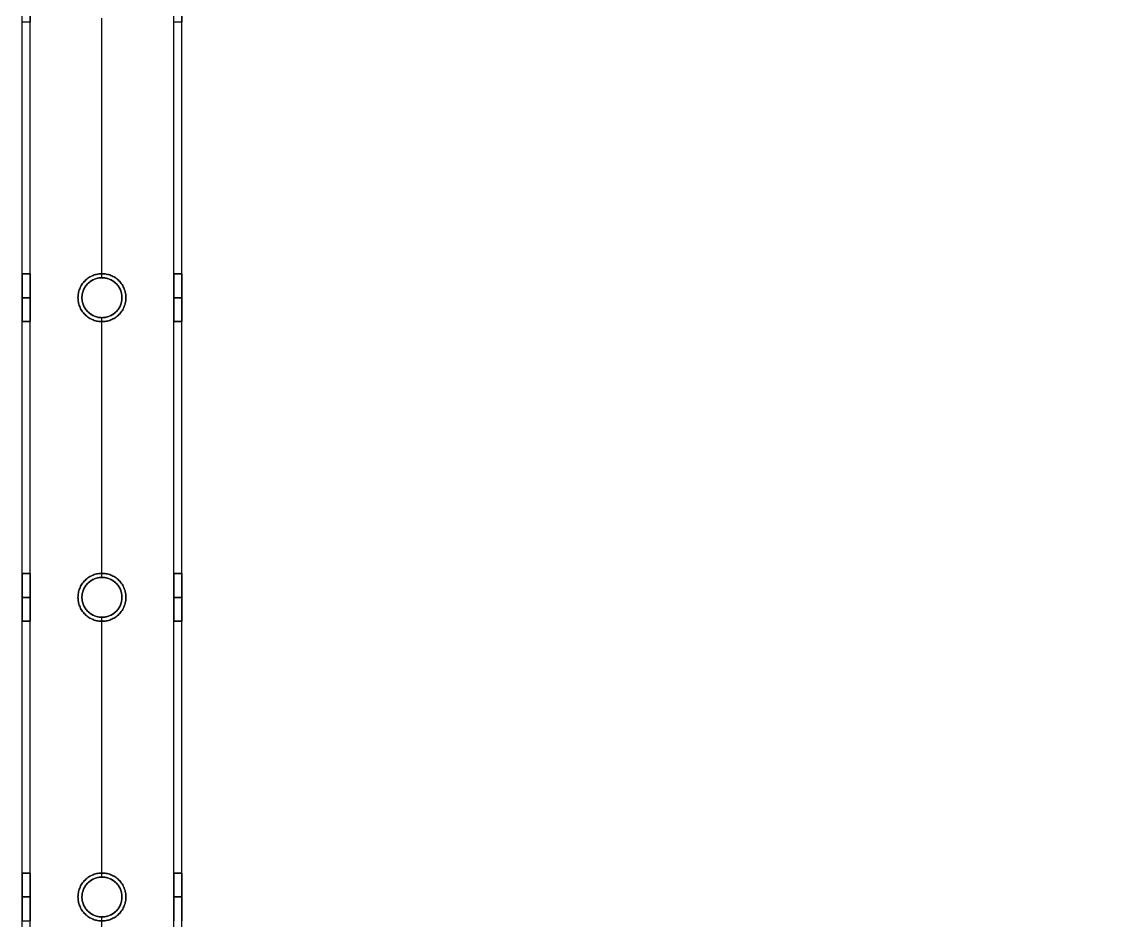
# Model space of a CAD drawing. Header units: millimetres. Extents: x -5956 to -4640, y -5088 to -3772.
# Drawn here: x -5956.1 to -5680.4, y -4323.4 to -4098.4 of the extents above; entities that cross this region are included whole.
import ezdxf

# ---------------------------------------------------------------- set-up
doc = ezdxf.new("R2010")
doc.units = ezdxf.units.MM
doc.header["$MEASUREMENT"] = 0
doc.layers.add('staal', color=5, linetype='Continuous', true_color=0x0000ff)

msp = doc.modelspace()

# ---------------------------------------------------------------- linework, layer by layer
at = {"layer": 'staal'}
for p, q in [((-5954.11, -4098.39, -404.81), (-5956.11, -4098.39, -404.81)), ((-5916.11, -4098.39, -404.81), (-5918.11, -4098.39, -404.81)), ((-5956.11, -4161.39, 1641.01), (-5954.11, -4161.39, 1641.01)), ((-5954.11, -4161.39, -404.81), (-5956.11, -4161.39, -404.81)), ((-5936.11, -4161.39, 1659.01), (-5936.11, -4161.39, 1661.01)), ((-5936.11, -4161.39, 1621.01), (-5936.11, -4161.39, 1623.01)), ((-5936.11, -4162.39, -386.81), (-5936.11, -4162.39, -384.81)), ((-5936.11, -4162.39, -424.81), (-5936.11, -4162.39, -422.81)), ((-5918.11, -4161.39, 1641.01), (-5916.11, -4161.39, 1641.01)), ((-5916.11, -4161.39, -404.81), (-5918.11, -4161.39, -404.81)), ((-5956.11, -4167.39, 1635.01), (-5954.11, -4167.39, 1635.01)), ((-5956.11, -4167.39, 1647.01), (-5954.11, -4167.39, 1647.01)), ((-5954.11, -4167.39, -410.81), (-5956.11, -4167.39, -410.81)), ((-5954.11, -4167.39, -398.81), (-5956.11, -4167.39, -398.81)), ((-5942.11, -4167.39, 1659.01), (-5942.11, -4167.39, 1661.01)), ((-5942.11, -4167.39, 1621.01), (-5942.11, -4167.39, 1623.01)), ((-5941.11, -4167.39, -386.81), (-5941.11, -4167.39, -384.81)), ((-5941.11, -4167.39, -424.81), (-5941.11, -4167.39, -422.81)), ((-5931.11, -4167.39, -424.81), (-5931.11, -4167.39, -422.81)), ((-5931.11, -4167.39, -386.81), (-5931.11, -4167.39, -384.81)), ((-5930.11, -4167.39, 1659.01), (-5930.11, -4167.39, 1661.01)), ((-5930.11, -4167.39, 1621.01), (-5930.11, -4167.39, 1623.01)), ((-5918.11, -4167.39, 1635.01), (-5916.11, -4167.39, 1635.01)), ((-5918.11, -4167.39, 1647.01), (-5916.11, -4167.39, 1647.01)), ((-5916.11, -4167.39, -410.81), (-5918.11, -4167.39, -410.81)), ((-5916.11, -4167.39, -398.81), (-5918.11, -4167.39, -398.81)), ((-5956.11, -4173.39, 1641.01), (-5954.11, -4173.39, 1641.01)), ((-5954.11, -4173.39, -404.81), (-5956.11, -4173.39, -404.81)), ((-5936.11, -4172.39, -386.81), (-5936.11, -4172.39, -384.81)), ((-5936.11, -4172.39, -424.81), (-5936.11, -4172.39, -422.81)), ((-5936.11, -4173.39, 1659.01), (-5936.11, -4173.39, 1661.01)), ((-5936.11, -4173.39, 1621.01), (-5936.11, -4173.39, 1623.01)), ((-5918.11, -4173.39, 1641.01), (-5916.11, -4173.39, 1641.01)), ((-5916.11, -4173.39, -404.81), (-5918.11, -4173.39, -404.81)), ((-5956.11, -4236.39, 1641.01), (-5954.11, -4236.39, 1641.01)), ((-5954.11, -4236.39, -404.81), (-5956.11, -4236.39, -404.81)), ((-5936.11, -4236.39, 1659.01), (-5936.11, -4236.39, 1661.01)), ((-5936.11, -4236.39, 1621.01), (-5936.11, -4236.39, 1623.01)), ((-5936.11, -4237.39, -386.81), (-5936.11, -4237.39, -384.81)), ((-5936.11, -4237.39, -424.81), (-5936.11, -4237.39, -422.81)), ((-5918.11, -4236.39, 1641.01), (-5916.11, -4236.39, 1641.01)), ((-5916.11, -4236.39, -404.81), (-5918.11, -4236.39, -404.81)), ((-5956.11, -4242.39, 1635.01), (-5954.11, -4242.39, 1635.01)), ((-5956.11, -4242.39, 1647.01), (-5954.11, -4242.39, 1647.01)), ((-5954.11, -4242.39, -410.81), (-5956.11, -4242.39, -410.81)), ((-5954.11, -4242.39, -398.81), (-5956.11, -4242.39, -398.81)), ((-5942.11, -4242.39, 1659.01), (-5942.11, -4242.39, 1661.01)), ((-5942.11, -4242.39, 1621.01), (-5942.11, -4242.39, 1623.01)), ((-5941.11, -4242.39, -386.81), (-5941.11, -4242.39, -384.81)), ((-5941.11, -4242.39, -424.81), (-5941.11, -4242.39, -422.81)), ((-5931.11, -4242.39, -424.81), (-5931.11, -4242.39, -422.81)), ((-5931.11, -4242.39, -386.81), (-5931.11, -4242.39, -384.81)), ((-5930.11, -4242.39, 1659.01), (-5930.11, -4242.39, 1661.01)), ((-5930.11, -4242.39, 1621.01), (-5930.11, -4242.39, 1623.01)), ((-5918.11, -4242.39, 1635.01), (-5916.11, -4242.39, 1635.01)), ((-5918.11, -4242.39, 1647.01), (-5916.11, -4242.39, 1647.01)), ((-5916.11, -4242.39, -410.81), (-5918.11, -4242.39, -410.81)), ((-5916.11, -4242.39, -398.81), (-5918.11, -4242.39, -398.81)), ((-5956.11, -4248.39, 1641.01), (-5954.11, -4248.39, 1641.01)), ((-5954.11, -4248.39, -404.81), (-5956.11, -4248.39, -404.81)), ((-5936.11, -4247.39, -386.81), (-5936.11, -4247.39, -384.81)), ((-5936.11, -4247.39, -424.81), (-5936.11, -4247.39, -422.81)), ((-5936.11, -4248.39, 1659.01), (-5936.11, -4248.39, 1661.01)), ((-5936.11, -4248.39, 1621.01), (-5936.11, -4248.39, 1623.01)), ((-5918.11, -4248.39, 1641.01), (-5916.11, -4248.39, 1641.01)), ((-5916.11, -4248.39, -404.81), (-5918.11, -4248.39, -404.81)), ((-5956.11, -4311.39, 1641.01), (-5954.11, -4311.39, 1641.01)), ((-5954.11, -4311.39, -404.81), (-5956.11, -4311.39, -404.81)), ((-5936.11, -4311.39, 1659.01), (-5936.11, -4311.39, 1661.01)), ((-5936.11, -4311.39, 1621.01), (-5936.11, -4311.39, 1623.01)), ((-5936.11, -4312.39, -386.81), (-5936.11, -4312.39, -384.81)), ((-5936.11, -4312.39, -424.81), (-5936.11, -4312.39, -422.81)), ((-5918.11, -4311.39, 1641.01), (-5916.11, -4311.39, 1641.01)), ((-5916.11, -4311.39, -404.81), (-5918.11, -4311.39, -404.81)), ((-5956.11, -4317.39, 1635.01), (-5954.11, -4317.39, 1635.01)), ((-5956.11, -4317.39, 1647.01), (-5954.11, -4317.39, 1647.01)), ((-5954.11, -4317.39, -410.81), (-5956.11, -4317.39, -410.81)), ((-5954.11, -4317.39, -398.81), (-5956.11, -4317.39, -398.81)), ((-5942.11, -4317.39, 1659.01), (-5942.11, -4317.39, 1661.01)), ((-5942.11, -4317.39, 1621.01), (-5942.11, -4317.39, 1623.01)), ((-5941.11, -4317.39, -386.81), (-5941.11, -4317.39, -384.81)), ((-5941.11, -4317.39, -424.81), (-5941.11, -4317.39, -422.81)), ((-5931.11, -4317.39, -424.81), (-5931.11, -4317.39, -422.81)), ((-5931.11, -4317.39, -386.81), (-5931.11, -4317.39, -384.81)), ((-5930.11, -4317.39, 1659.01), (-5930.11, -4317.39, 1661.01)), ((-5930.11, -4317.39, 1621.01), (-5930.11, -4317.39, 1623.01)), ((-5918.11, -4317.39, 1635.01), (-5916.11, -4317.39, 1635.01)), ((-5918.11, -4317.39, 1647.01), (-5916.11, -4317.39, 1647.01)), ((-5916.11, -4317.39, -410.81), (-5918.11, -4317.39, -410.81)), ((-5916.11, -4317.39, -398.81), (-5918.11, -4317.39, -398.81)), ((-5956.11, -4323.39, 1641.01), (-5954.11, -4323.39, 1641.01)), ((-5936.11, -4322.39, -386.81), (-5936.11, -4322.39, -384.81)), ((-5936.11, -4322.39, -424.81), (-5936.11, -4322.39, -422.81)), ((-5936.11, -4323.39, 1659.01), (-5936.11, -4323.39, 1661.01)), ((-5936.11, -4323.39, 1621.01), (-5936.11, -4323.39, 1623.01))]:
    msp.add_line(p, q, dxfattribs=at)
for points in [[(-4640.11, -5087.89), (-5956.11, -5087.89), (-5956.11, -3771.89), (-4640.11, -3771.89)], [(-4680.11, -5047.89), (-5916.11, -5047.89), (-5916.11, -3811.89), (-4680.11, -3811.89)]]:
    msp.add_lwpolyline(points, close=True, dxfattribs=at)
for centre in [(-5936.11, -4167.39, -424.81), (-5936.11, -4167.39, -385.81), (-5936.11, -4167.39, -423.81), (-5936.11, -4242.39, -424.81), (-5936.11, -4242.39, -385.81), (-5936.11, -4242.39, -423.81), (-5936.11, -4317.39, -424.81), (-5936.11, -4317.39, -385.81), (-5936.11, -4317.39, -423.81)]:
    msp.add_circle(centre, 5, dxfattribs=at)
for points in [[(-5956.11, -5087.89, 1621.01), (-5956.11, -4429.89, 1621.01), (-5956.11, -3771.89, 1621.01)], [(-5956.11, -5087.89, 1661.01), (-5956.11, -4429.89, 1661.01), (-5956.11, -3771.89, 1661.01)], [(-5956.11, -5087.89, -424.81), (-5956.11, -4429.89, -424.81), (-5956.11, -3771.89, -424.81)], [(-5956.11, -5087.89, -384.81), (-5956.11, -4429.89, -384.81), (-5956.11, -3771.89, -384.81)], [(-5954.11, -5085.89, 1659.01), (-5954.11, -4429.89, 1659.01), (-5954.11, -3773.89, 1659.01)], [(-5954.11, -5085.89, 1623.01), (-5954.11, -4429.89, 1623.01), (-5954.11, -3773.89, 1623.01)], [(-5954.11, -5085.89, -386.81), (-5954.11, -4429.89, -386.81), (-5954.11, -3773.89, -386.81)], [(-5954.11, -5085.89, -422.81), (-5954.11, -4429.89, -422.81), (-5954.11, -3773.89, -422.81)], [(-5918.11, -5049.89, 1659.01), (-5918.11, -4429.89, 1659.01), (-5918.11, -3809.89, 1659.01)], [(-5918.11, -5049.89, 1623.01), (-5918.11, -4429.89, 1623.01), (-5918.11, -3809.89, 1623.01)], [(-5918.11, -5049.89, -386.81), (-5918.11, -4429.89, -386.81), (-5918.11, -3809.89, -386.81)], [(-5918.11, -5049.89, -422.81), (-5918.11, -4429.89, -422.81), (-5918.11, -3809.89, -422.81)], [(-5916.11, -5047.89, 1621.01), (-5916.11, -4429.89, 1621.01), (-5916.11, -3811.89, 1621.01)], [(-5916.11, -5047.89, 1661.01), (-5916.11, -4429.89, 1661.01), (-5916.11, -3811.89, 1661.01)], [(-5916.11, -5047.89, -424.81), (-5916.11, -4429.89, -424.81), (-5916.11, -3811.89, -424.81)], [(-5916.11, -5047.89, -384.81), (-5916.11, -4429.89, -384.81), (-5916.11, -3811.89, -384.81)], [(-5936.11, -4162.39, -384.81), (-5936.11, -4129.89, -384.81), (-5936.11, -4097.39, -384.81)], [(-5936.11, -4162.39, -386.81), (-5936.11, -4129.89, -386.81), (-5936.11, -4097.39, -386.81)], [(-5936.11, -4162.39, -422.81), (-5936.11, -4129.89, -422.81), (-5936.11, -4097.39, -422.81)], [(-5936.11, -4162.39, -424.81), (-5936.11, -4129.89, -424.81), (-5936.11, -4097.39, -424.81)], [(-5956.11, -4161.39, 1641.01), (-5956.11, -4129.89, 1641.01), (-5956.11, -4098.39, 1641.01)], [(-5956.11, -4161.39, -404.81), (-5956.11, -4129.89, -404.81), (-5956.11, -4098.39, -404.81)], [(-5954.11, -4161.39, 1641.01), (-5954.11, -4129.89, 1641.01), (-5954.11, -4098.39, 1641.01)], [(-5954.11, -4161.39, -404.81), (-5954.11, -4129.89, -404.81), (-5954.11, -4098.39, -404.81)], [(-5936.11, -4161.39, 1661.01), (-5936.11, -4129.89, 1661.01), (-5936.11, -4098.39, 1661.01)], [(-5936.11, -4161.39, 1659.01), (-5936.11, -4129.89, 1659.01), (-5936.11, -4098.39, 1659.01)], [(-5936.11, -4161.39, 1623.01), (-5936.11, -4129.89, 1623.01), (-5936.11, -4098.39, 1623.01)], [(-5936.11, -4161.39, 1621.01), (-5936.11, -4129.89, 1621.01), (-5936.11, -4098.39, 1621.01)], [(-5918.11, -4161.39, 1641.01), (-5918.11, -4129.89, 1641.01), (-5918.11, -4098.39, 1641.01)], [(-5918.11, -4161.39, -404.81), (-5918.11, -4129.89, -404.81), (-5918.11, -4098.39, -404.81)], [(-5916.11, -4161.39, 1641.01), (-5916.11, -4129.89, 1641.01), (-5916.11, -4098.39, 1641.01)], [(-5916.11, -4161.39, -404.81), (-5916.11, -4129.89, -404.81), (-5916.11, -4098.39, -404.81)], [(-5956.11, -4236.39, 1641.01), (-5956.11, -4204.89, 1641.01), (-5956.11, -4173.39, 1641.01)], [(-5956.11, -4236.39, -404.81), (-5956.11, -4204.89, -404.81), (-5956.11, -4173.39, -404.81)], [(-5954.11, -4236.39, 1641.01), (-5954.11, -4204.89, 1641.01), (-5954.11, -4173.39, 1641.01)], [(-5954.11, -4236.39, -404.81), (-5954.11, -4204.89, -404.81), (-5954.11, -4173.39, -404.81)], [(-5936.11, -4237.39, -384.81), (-5936.11, -4204.89, -384.81), (-5936.11, -4172.39, -384.81)], [(-5936.11, -4237.39, -386.81), (-5936.11, -4204.89, -386.81), (-5936.11, -4172.39, -386.81)], [(-5936.11, -4237.39, -422.81), (-5936.11, -4204.89, -422.81), (-5936.11, -4172.39, -422.81)], [(-5936.11, -4237.39, -424.81), (-5936.11, -4204.89, -424.81), (-5936.11, -4172.39, -424.81)], [(-5936.11, -4236.39, 1661.01), (-5936.11, -4204.89, 1661.01), (-5936.11, -4173.39, 1661.01)], [(-5936.11, -4236.39, 1659.01), (-5936.11, -4204.89, 1659.01), (-5936.11, -4173.39, 1659.01)], [(-5936.11, -4236.39, 1623.01), (-5936.11, -4204.89, 1623.01), (-5936.11, -4173.39, 1623.01)], [(-5936.11, -4236.39, 1621.01), (-5936.11, -4204.89, 1621.01), (-5936.11, -4173.39, 1621.01)], [(-5918.11, -4236.39, 1641.01), (-5918.11, -4204.89, 1641.01), (-5918.11, -4173.39, 1641.01)], [(-5918.11, -4236.39, -404.81), (-5918.11, -4204.89, -404.81), (-5918.11, -4173.39, -404.81)], [(-5916.11, -4236.39, 1641.01), (-5916.11, -4204.89, 1641.01), (-5916.11, -4173.39, 1641.01)], [(-5916.11, -4236.39, -404.81), (-5916.11, -4204.89, -404.81), (-5916.11, -4173.39, -404.81)], [(-5956.11, -4311.39, 1641.01), (-5956.11, -4279.89, 1641.01), (-5956.11, -4248.39, 1641.01)], [(-5956.11, -4311.39, -404.81), (-5956.11, -4279.89, -404.81), (-5956.11, -4248.39, -404.81)], [(-5954.11, -4311.39, 1641.01), (-5954.11, -4279.89, 1641.01), (-5954.11, -4248.39, 1641.01)], [(-5954.11, -4311.39, -404.81), (-5954.11, -4279.89, -404.81), (-5954.11, -4248.39, -404.81)], [(-5936.11, -4312.39, -384.81), (-5936.11, -4279.89, -384.81), (-5936.11, -4247.39, -384.81)], [(-5936.11, -4312.39, -386.81), (-5936.11, -4279.89, -386.81), (-5936.11, -4247.39, -386.81)], [(-5936.11, -4312.39, -422.81), (-5936.11, -4279.89, -422.81), (-5936.11, -4247.39, -422.81)], [(-5936.11, -4312.39, -424.81), (-5936.11, -4279.89, -424.81), (-5936.11, -4247.39, -424.81)], [(-5936.11, -4311.39, 1661.01), (-5936.11, -4279.89, 1661.01), (-5936.11, -4248.39, 1661.01)], [(-5936.11, -4311.39, 1659.01), (-5936.11, -4279.89, 1659.01), (-5936.11, -4248.39, 1659.01)], [(-5936.11, -4311.39, 1623.01), (-5936.11, -4279.89, 1623.01), (-5936.11, -4248.39, 1623.01)], [(-5936.11, -4311.39, 1621.01), (-5936.11, -4279.89, 1621.01), (-5936.11, -4248.39, 1621.01)], [(-5918.11, -4311.39, 1641.01), (-5918.11, -4279.89, 1641.01), (-5918.11, -4248.39, 1641.01)], [(-5918.11, -4311.39, -404.81), (-5918.11, -4279.89, -404.81), (-5918.11, -4248.39, -404.81)], [(-5916.11, -4311.39, 1641.01), (-5916.11, -4279.89, 1641.01), (-5916.11, -4248.39, 1641.01)], [(-5916.11, -4311.39, -404.81), (-5916.11, -4279.89, -404.81), (-5916.11, -4248.39, -404.81)], [(-5956.11, -4386.39, 1641.01), (-5956.11, -4354.89, 1641.01), (-5956.11, -4323.39, 1641.01)], [(-5954.11, -4386.39, 1641.01), (-5954.11, -4354.89, 1641.01), (-5954.11, -4323.39, 1641.01)], [(-5936.11, -4387.39, -384.81), (-5936.11, -4354.89, -384.81), (-5936.11, -4322.39, -384.81)], [(-5936.11, -4387.39, -386.81), (-5936.11, -4354.89, -386.81), (-5936.11, -4322.39, -386.81)], [(-5936.11, -4387.39, -422.81), (-5936.11, -4354.89, -422.81), (-5936.11, -4322.39, -422.81)], [(-5936.11, -4387.39, -424.81), (-5936.11, -4354.89, -424.81), (-5936.11, -4322.39, -424.81)], [(-5936.11, -4386.39, 1661.01), (-5936.11, -4354.89, 1661.01), (-5936.11, -4323.39, 1661.01)], [(-5936.11, -4386.39, 1659.01), (-5936.11, -4354.89, 1659.01), (-5936.11, -4323.39, 1659.01)], [(-5936.11, -4386.39, 1623.01), (-5936.11, -4354.89, 1623.01), (-5936.11, -4323.39, 1623.01)], [(-5936.11, -4386.39, 1621.01), (-5936.11, -4354.89, 1621.01), (-5936.11, -4323.39, 1621.01)]]:
    msp.add_open_spline(points, degree=2, dxfattribs=at)
for points, knots in [([(-5954.11, -4092.39, -410.81), (-5954.11, -4086.39, -410.81), (-5954.11, -4086.39, -404.81), (-5954.11, -4086.39, -398.81), (-5954.11, -4092.39, -398.81), (-5954.11, -4098.39, -398.81), (-5954.11, -4098.39, -404.81), (-5954.11, -4098.39, -410.81), (-5954.11, -4092.39, -410.81)], [-31.415927, -31.415927, -31.415927, -23.561945, -23.561945, -15.707963, -15.707963, -7.853982, -7.853982, 0, 0, 0]), ([(-5916.11, -4092.39, -410.81), (-5916.11, -4086.39, -410.81), (-5916.11, -4086.39, -404.81), (-5916.11, -4086.39, -398.81), (-5916.11, -4092.39, -398.81), (-5916.11, -4098.39, -398.81), (-5916.11, -4098.39, -404.81), (-5916.11, -4098.39, -410.81), (-5916.11, -4092.39, -410.81)], [-31.415927, -31.415927, -31.415927, -23.561945, -23.561945, -15.707963, -15.707963, -7.853982, -7.853982, 0, 0, 0]), ([(-5956.11, -4167.39, 1635.01), (-5956.11, -4173.39, 1635.01), (-5956.11, -4173.39, 1641.01), (-5956.11, -4173.39, 1647.01), (-5956.11, -4167.39, 1647.01), (-5956.11, -4161.39, 1647.01), (-5956.11, -4161.39, 1641.01), (-5956.11, -4161.39, 1635.01), (-5956.11, -4167.39, 1635.01)], [0, 0, 0, 7.853982, 7.853982, 15.707963, 15.707963, 23.561945, 23.561945, 31.415927, 31.415927, 31.415927]), ([(-5956.11, -4167.39, -410.81), (-5956.11, -4173.39, -410.81), (-5956.11, -4173.39, -404.81), (-5956.11, -4173.39, -398.81), (-5956.11, -4167.39, -398.81), (-5956.11, -4161.39, -398.81), (-5956.11, -4161.39, -404.81), (-5956.11, -4161.39, -410.81), (-5956.11, -4167.39, -410.81)], [0, 0, 0, 7.853982, 7.853982, 15.707963, 15.707963, 23.561945, 23.561945, 31.415927, 31.415927, 31.415927]), ([(-5954.11, -4167.39, 1635.01), (-5954.11, -4161.39, 1635.01), (-5954.11, -4161.39, 1641.01), (-5954.11, -4161.39, 1647.01), (-5954.11, -4167.39, 1647.01), (-5954.11, -4173.39, 1647.01), (-5954.11, -4173.39, 1641.01), (-5954.11, -4173.39, 1635.01), (-5954.11, -4167.39, 1635.01)], [-31.415927, -31.415927, -31.415927, -23.561945, -23.561945, -15.707963, -15.707963, -7.853982, -7.853982, 0, 0, 0]), ([(-5954.11, -4167.39, -410.81), (-5954.11, -4161.39, -410.81), (-5954.11, -4161.39, -404.81), (-5954.11, -4161.39, -398.81), (-5954.11, -4167.39, -398.81), (-5954.11, -4173.39, -398.81), (-5954.11, -4173.39, -404.81), (-5954.11, -4173.39, -410.81), (-5954.11, -4167.39, -410.81)], [-31.415927, -31.415927, -31.415927, -23.561945, -23.561945, -15.707963, -15.707963, -7.853982, -7.853982, 0, 0, 0]), ([(-5930.11, -4167.39, 1661.01), (-5930.11, -4161.39, 1661.01), (-5936.11, -4161.39, 1661.01), (-5942.11, -4161.39, 1661.01), (-5942.11, -4167.39, 1661.01), (-5942.11, -4173.39, 1661.01), (-5936.11, -4173.39, 1661.01), (-5930.11, -4173.39, 1661.01), (-5930.11, -4167.39, 1661.01)], [-31.415927, -31.415927, -31.415927, -23.561945, -23.561945, -15.707963, -15.707963, -7.853982, -7.853982, 0, 0, 0]), ([(-5930.11, -4167.39, 1659.01), (-5930.11, -4173.39, 1659.01), (-5936.11, -4173.39, 1659.01), (-5942.11, -4173.39, 1659.01), (-5942.11, -4167.39, 1659.01), (-5942.11, -4161.39, 1659.01), (-5936.11, -4161.39, 1659.01), (-5930.11, -4161.39, 1659.01), (-5930.11, -4167.39, 1659.01)], [0, 0, 0, 7.853982, 7.853982, 15.707963, 15.707963, 23.561945, 23.561945, 31.415927, 31.415927, 31.415927]), ([(-5930.11, -4167.39, 1623.01), (-5930.11, -4161.39, 1623.01), (-5936.11, -4161.39, 1623.01), (-5942.11, -4161.39, 1623.01), (-5942.11, -4167.39, 1623.01), (-5942.11, -4173.39, 1623.01), (-5936.11, -4173.39, 1623.01), (-5930.11, -4173.39, 1623.01), (-5930.11, -4167.39, 1623.01)], [-31.415927, -31.415927, -31.415927, -23.561945, -23.561945, -15.707963, -15.707963, -7.853982, -7.853982, 0, 0, 0]), ([(-5930.11, -4167.39, 1621.01), (-5930.11, -4173.39, 1621.01), (-5936.11, -4173.39, 1621.01), (-5942.11, -4173.39, 1621.01), (-5942.11, -4167.39, 1621.01), (-5942.11, -4161.39, 1621.01), (-5936.11, -4161.39, 1621.01), (-5930.11, -4161.39, 1621.01), (-5930.11, -4167.39, 1621.01)], [0, 0, 0, 7.853982, 7.853982, 15.707963, 15.707963, 23.561945, 23.561945, 31.415927, 31.415927, 31.415927]), ([(-5931.11, -4167.39, -384.81), (-5931.11, -4162.39, -384.81), (-5936.11, -4162.39, -384.81), (-5941.11, -4162.39, -384.81), (-5941.11, -4167.39, -384.81), (-5941.11, -4172.39, -384.81), (-5936.11, -4172.39, -384.81), (-5931.11, -4172.39, -384.81), (-5931.11, -4167.39, -384.81)], [-31.415927, -31.415927, -31.415927, -23.561945, -23.561945, -15.707963, -15.707963, -7.853982, -7.853982, 0, 0, 0]), ([(-5931.11, -4167.39, -386.81), (-5931.11, -4172.39, -386.81), (-5936.11, -4172.39, -386.81), (-5941.11, -4172.39, -386.81), (-5941.11, -4167.39, -386.81), (-5941.11, -4162.39, -386.81), (-5936.11, -4162.39, -386.81), (-5931.11, -4162.39, -386.81), (-5931.11, -4167.39, -386.81)], [0, 0, 0, 7.853982, 7.853982, 15.707963, 15.707963, 23.561945, 23.561945, 31.415927, 31.415927, 31.415927]), ([(-5931.11, -4167.39, -422.81), (-5931.11, -4162.39, -422.81), (-5936.11, -4162.39, -422.81), (-5941.11, -4162.39, -422.81), (-5941.11, -4167.39, -422.81), (-5941.11, -4172.39, -422.81), (-5936.11, -4172.39, -422.81), (-5931.11, -4172.39, -422.81), (-5931.11, -4167.39, -422.81)], [-31.415927, -31.415927, -31.415927, -23.561945, -23.561945, -15.707963, -15.707963, -7.853982, -7.853982, 0, 0, 0]), ([(-5918.11, -4167.39, 1635.01), (-5918.11, -4173.39, 1635.01), (-5918.11, -4173.39, 1641.01), (-5918.11, -4173.39, 1647.01), (-5918.11, -4167.39, 1647.01), (-5918.11, -4161.39, 1647.01), (-5918.11, -4161.39, 1641.01), (-5918.11, -4161.39, 1635.01), (-5918.11, -4167.39, 1635.01)], [0, 0, 0, 7.853982, 7.853982, 15.707963, 15.707963, 23.561945, 23.561945, 31.415927, 31.415927, 31.415927]), ([(-5918.11, -4167.39, -410.81), (-5918.11, -4173.39, -410.81), (-5918.11, -4173.39, -404.81), (-5918.11, -4173.39, -398.81), (-5918.11, -4167.39, -398.81), (-5918.11, -4161.39, -398.81), (-5918.11, -4161.39, -404.81), (-5918.11, -4161.39, -410.81), (-5918.11, -4167.39, -410.81)], [0, 0, 0, 7.853982, 7.853982, 15.707963, 15.707963, 23.561945, 23.561945, 31.415927, 31.415927, 31.415927]), ([(-5916.11, -4167.39, 1635.01), (-5916.11, -4161.39, 1635.01), (-5916.11, -4161.39, 1641.01), (-5916.11, -4161.39, 1647.01), (-5916.11, -4167.39, 1647.01), (-5916.11, -4173.39, 1647.01), (-5916.11, -4173.39, 1641.01), (-5916.11, -4173.39, 1635.01), (-5916.11, -4167.39, 1635.01)], [-31.415927, -31.415927, -31.415927, -23.561945, -23.561945, -15.707963, -15.707963, -7.853982, -7.853982, 0, 0, 0]), ([(-5916.11, -4167.39, -410.81), (-5916.11, -4161.39, -410.81), (-5916.11, -4161.39, -404.81), (-5916.11, -4161.39, -398.81), (-5916.11, -4167.39, -398.81), (-5916.11, -4173.39, -398.81), (-5916.11, -4173.39, -404.81), (-5916.11, -4173.39, -410.81), (-5916.11, -4167.39, -410.81)], [-31.415927, -31.415927, -31.415927, -23.561945, -23.561945, -15.707963, -15.707963, -7.853982, -7.853982, 0, 0, 0]), ([(-5956.11, -4242.39, 1635.01), (-5956.11, -4248.39, 1635.01), (-5956.11, -4248.39, 1641.01), (-5956.11, -4248.39, 1647.01), (-5956.11, -4242.39, 1647.01), (-5956.11, -4236.39, 1647.01), (-5956.11, -4236.39, 1641.01), (-5956.11, -4236.39, 1635.01), (-5956.11, -4242.39, 1635.01)], [0, 0, 0, 7.853982, 7.853982, 15.707963, 15.707963, 23.561945, 23.561945, 31.415927, 31.415927, 31.415927]), ([(-5956.11, -4242.39, -410.81), (-5956.11, -4248.39, -410.81), (-5956.11, -4248.39, -404.81), (-5956.11, -4248.39, -398.81), (-5956.11, -4242.39, -398.81), (-5956.11, -4236.39, -398.81), (-5956.11, -4236.39, -404.81), (-5956.11, -4236.39, -410.81), (-5956.11, -4242.39, -410.81)], [0, 0, 0, 7.853982, 7.853982, 15.707963, 15.707963, 23.561945, 23.561945, 31.415927, 31.415927, 31.415927]), ([(-5954.11, -4242.39, 1635.01), (-5954.11, -4236.39, 1635.01), (-5954.11, -4236.39, 1641.01), (-5954.11, -4236.39, 1647.01), (-5954.11, -4242.39, 1647.01), (-5954.11, -4248.39, 1647.01), (-5954.11, -4248.39, 1641.01), (-5954.11, -4248.39, 1635.01), (-5954.11, -4242.39, 1635.01)], [-31.415927, -31.415927, -31.415927, -23.561945, -23.561945, -15.707963, -15.707963, -7.853982, -7.853982, 0, 0, 0]), ([(-5954.11, -4242.39, -410.81), (-5954.11, -4236.39, -410.81), (-5954.11, -4236.39, -404.81), (-5954.11, -4236.39, -398.81), (-5954.11, -4242.39, -398.81), (-5954.11, -4248.39, -398.81), (-5954.11, -4248.39, -404.81), (-5954.11, -4248.39, -410.81), (-5954.11, -4242.39, -410.81)], [-31.415927, -31.415927, -31.415927, -23.561945, -23.561945, -15.707963, -15.707963, -7.853982, -7.853982, 0, 0, 0]), ([(-5930.11, -4242.39, 1661.01), (-5930.11, -4236.39, 1661.01), (-5936.11, -4236.39, 1661.01), (-5942.11, -4236.39, 1661.01), (-5942.11, -4242.39, 1661.01), (-5942.11, -4248.39, 1661.01), (-5936.11, -4248.39, 1661.01), (-5930.11, -4248.39, 1661.01), (-5930.11, -4242.39, 1661.01)], [-31.415927, -31.415927, -31.415927, -23.561945, -23.561945, -15.707963, -15.707963, -7.853982, -7.853982, 0, 0, 0]), ([(-5930.11, -4242.39, 1659.01), (-5930.11, -4248.39, 1659.01), (-5936.11, -4248.39, 1659.01), (-5942.11, -4248.39, 1659.01), (-5942.11, -4242.39, 1659.01), (-5942.11, -4236.39, 1659.01), (-5936.11, -4236.39, 1659.01), (-5930.11, -4236.39, 1659.01), (-5930.11, -4242.39, 1659.01)], [0, 0, 0, 7.853982, 7.853982, 15.707963, 15.707963, 23.561945, 23.561945, 31.415927, 31.415927, 31.415927]), ([(-5930.11, -4242.39, 1623.01), (-5930.11, -4236.39, 1623.01), (-5936.11, -4236.39, 1623.01), (-5942.11, -4236.39, 1623.01), (-5942.11, -4242.39, 1623.01), (-5942.11, -4248.39, 1623.01), (-5936.11, -4248.39, 1623.01), (-5930.11, -4248.39, 1623.01), (-5930.11, -4242.39, 1623.01)], [-31.415927, -31.415927, -31.415927, -23.561945, -23.561945, -15.707963, -15.707963, -7.853982, -7.853982, 0, 0, 0]), ([(-5930.11, -4242.39, 1621.01), (-5930.11, -4248.39, 1621.01), (-5936.11, -4248.39, 1621.01), (-5942.11, -4248.39, 1621.01), (-5942.11, -4242.39, 1621.01), (-5942.11, -4236.39, 1621.01), (-5936.11, -4236.39, 1621.01), (-5930.11, -4236.39, 1621.01), (-5930.11, -4242.39, 1621.01)], [0, 0, 0, 7.853982, 7.853982, 15.707963, 15.707963, 23.561945, 23.561945, 31.415927, 31.415927, 31.415927]), ([(-5931.11, -4242.39, -384.81), (-5931.11, -4237.39, -384.81), (-5936.11, -4237.39, -384.81), (-5941.11, -4237.39, -384.81), (-5941.11, -4242.39, -384.81), (-5941.11, -4247.39, -384.81), (-5936.11, -4247.39, -384.81), (-5931.11, -4247.39, -384.81), (-5931.11, -4242.39, -384.81)], [-31.415927, -31.415927, -31.415927, -23.561945, -23.561945, -15.707963, -15.707963, -7.853982, -7.853982, 0, 0, 0]), ([(-5931.11, -4242.39, -386.81), (-5931.11, -4247.39, -386.81), (-5936.11, -4247.39, -386.81), (-5941.11, -4247.39, -386.81), (-5941.11, -4242.39, -386.81), (-5941.11, -4237.39, -386.81), (-5936.11, -4237.39, -386.81), (-5931.11, -4237.39, -386.81), (-5931.11, -4242.39, -386.81)], [0, 0, 0, 7.853982, 7.853982, 15.707963, 15.707963, 23.561945, 23.561945, 31.415927, 31.415927, 31.415927]), ([(-5931.11, -4242.39, -422.81), (-5931.11, -4237.39, -422.81), (-5936.11, -4237.39, -422.81), (-5941.11, -4237.39, -422.81), (-5941.11, -4242.39, -422.81), (-5941.11, -4247.39, -422.81), (-5936.11, -4247.39, -422.81), (-5931.11, -4247.39, -422.81), (-5931.11, -4242.39, -422.81)], [-31.415927, -31.415927, -31.415927, -23.561945, -23.561945, -15.707963, -15.707963, -7.853982, -7.853982, 0, 0, 0]), ([(-5918.11, -4242.39, 1635.01), (-5918.11, -4248.39, 1635.01), (-5918.11, -4248.39, 1641.01), (-5918.11, -4248.39, 1647.01), (-5918.11, -4242.39, 1647.01), (-5918.11, -4236.39, 1647.01), (-5918.11, -4236.39, 1641.01), (-5918.11, -4236.39, 1635.01), (-5918.11, -4242.39, 1635.01)], [0, 0, 0, 7.853982, 7.853982, 15.707963, 15.707963, 23.561945, 23.561945, 31.415927, 31.415927, 31.415927]), ([(-5918.11, -4242.39, -410.81), (-5918.11, -4248.39, -410.81), (-5918.11, -4248.39, -404.81), (-5918.11, -4248.39, -398.81), (-5918.11, -4242.39, -398.81), (-5918.11, -4236.39, -398.81), (-5918.11, -4236.39, -404.81), (-5918.11, -4236.39, -410.81), (-5918.11, -4242.39, -410.81)], [0, 0, 0, 7.853982, 7.853982, 15.707963, 15.707963, 23.561945, 23.561945, 31.415927, 31.415927, 31.415927]), ([(-5916.11, -4242.39, 1635.01), (-5916.11, -4236.39, 1635.01), (-5916.11, -4236.39, 1641.01), (-5916.11, -4236.39, 1647.01), (-5916.11, -4242.39, 1647.01), (-5916.11, -4248.39, 1647.01), (-5916.11, -4248.39, 1641.01), (-5916.11, -4248.39, 1635.01), (-5916.11, -4242.39, 1635.01)], [-31.415927, -31.415927, -31.415927, -23.561945, -23.561945, -15.707963, -15.707963, -7.853982, -7.853982, 0, 0, 0]), ([(-5916.11, -4242.39, -410.81), (-5916.11, -4236.39, -410.81), (-5916.11, -4236.39, -404.81), (-5916.11, -4236.39, -398.81), (-5916.11, -4242.39, -398.81), (-5916.11, -4248.39, -398.81), (-5916.11, -4248.39, -404.81), (-5916.11, -4248.39, -410.81), (-5916.11, -4242.39, -410.81)], [-31.415927, -31.415927, -31.415927, -23.561945, -23.561945, -15.707963, -15.707963, -7.853982, -7.853982, 0, 0, 0]), ([(-5956.11, -4317.39, 1635.01), (-5956.11, -4323.39, 1635.01), (-5956.11, -4323.39, 1641.01), (-5956.11, -4323.39, 1647.01), (-5956.11, -4317.39, 1647.01), (-5956.11, -4311.39, 1647.01), (-5956.11, -4311.39, 1641.01), (-5956.11, -4311.39, 1635.01), (-5956.11, -4317.39, 1635.01)], [0, 0, 0, 7.853982, 7.853982, 15.707963, 15.707963, 23.561945, 23.561945, 31.415927, 31.415927, 31.415927]), ([(-5956.11, -4317.39, -410.81), (-5956.11, -4323.39, -410.81), (-5956.11, -4323.39, -404.81), (-5956.11, -4323.39, -398.81), (-5956.11, -4317.39, -398.81), (-5956.11, -4311.39, -398.81), (-5956.11, -4311.39, -404.81), (-5956.11, -4311.39, -410.81), (-5956.11, -4317.39, -410.81)], [0, 0, 0, 7.853982, 7.853982, 15.707963, 15.707963, 23.561945, 23.561945, 31.415927, 31.415927, 31.415927]), ([(-5954.11, -4317.39, 1635.01), (-5954.11, -4311.39, 1635.01), (-5954.11, -4311.39, 1641.01), (-5954.11, -4311.39, 1647.01), (-5954.11, -4317.39, 1647.01), (-5954.11, -4323.39, 1647.01), (-5954.11, -4323.39, 1641.01), (-5954.11, -4323.39, 1635.01), (-5954.11, -4317.39, 1635.01)], [-31.415927, -31.415927, -31.415927, -23.561945, -23.561945, -15.707963, -15.707963, -7.853982, -7.853982, 0, 0, 0]), ([(-5954.11, -4317.39, -410.81), (-5954.11, -4311.39, -410.81), (-5954.11, -4311.39, -404.81), (-5954.11, -4311.39, -398.81), (-5954.11, -4317.39, -398.81), (-5954.11, -4323.39, -398.81), (-5954.11, -4323.39, -404.81), (-5954.11, -4323.39, -410.81), (-5954.11, -4317.39, -410.81)], [-31.415927, -31.415927, -31.415927, -23.561945, -23.561945, -15.707963, -15.707963, -7.853982, -7.853982, 0, 0, 0]), ([(-5930.11, -4317.39, 1661.01), (-5930.11, -4311.39, 1661.01), (-5936.11, -4311.39, 1661.01), (-5942.11, -4311.39, 1661.01), (-5942.11, -4317.39, 1661.01), (-5942.11, -4323.39, 1661.01), (-5936.11, -4323.39, 1661.01), (-5930.11, -4323.39, 1661.01), (-5930.11, -4317.39, 1661.01)], [-31.415927, -31.415927, -31.415927, -23.561945, -23.561945, -15.707963, -15.707963, -7.853982, -7.853982, 0, 0, 0]), ([(-5930.11, -4317.39, 1659.01), (-5930.11, -4323.39, 1659.01), (-5936.11, -4323.39, 1659.01), (-5942.11, -4323.39, 1659.01), (-5942.11, -4317.39, 1659.01), (-5942.11, -4311.39, 1659.01), (-5936.11, -4311.39, 1659.01), (-5930.11, -4311.39, 1659.01), (-5930.11, -4317.39, 1659.01)], [0, 0, 0, 7.853982, 7.853982, 15.707963, 15.707963, 23.561945, 23.561945, 31.415927, 31.415927, 31.415927]), ([(-5930.11, -4317.39, 1623.01), (-5930.11, -4311.39, 1623.01), (-5936.11, -4311.39, 1623.01), (-5942.11, -4311.39, 1623.01), (-5942.11, -4317.39, 1623.01), (-5942.11, -4323.39, 1623.01), (-5936.11, -4323.39, 1623.01), (-5930.11, -4323.39, 1623.01), (-5930.11, -4317.39, 1623.01)], [-31.415927, -31.415927, -31.415927, -23.561945, -23.561945, -15.707963, -15.707963, -7.853982, -7.853982, 0, 0, 0]), ([(-5930.11, -4317.39, 1621.01), (-5930.11, -4323.39, 1621.01), (-5936.11, -4323.39, 1621.01), (-5942.11, -4323.39, 1621.01), (-5942.11, -4317.39, 1621.01), (-5942.11, -4311.39, 1621.01), (-5936.11, -4311.39, 1621.01), (-5930.11, -4311.39, 1621.01), (-5930.11, -4317.39, 1621.01)], [0, 0, 0, 7.853982, 7.853982, 15.707963, 15.707963, 23.561945, 23.561945, 31.415927, 31.415927, 31.415927]), ([(-5931.11, -4317.39, -384.81), (-5931.11, -4312.39, -384.81), (-5936.11, -4312.39, -384.81), (-5941.11, -4312.39, -384.81), (-5941.11, -4317.39, -384.81), (-5941.11, -4322.39, -384.81), (-5936.11, -4322.39, -384.81), (-5931.11, -4322.39, -384.81), (-5931.11, -4317.39, -384.81)], [-31.415927, -31.415927, -31.415927, -23.561945, -23.561945, -15.707963, -15.707963, -7.853982, -7.853982, 0, 0, 0]), ([(-5931.11, -4317.39, -386.81), (-5931.11, -4322.39, -386.81), (-5936.11, -4322.39, -386.81), (-5941.11, -4322.39, -386.81), (-5941.11, -4317.39, -386.81), (-5941.11, -4312.39, -386.81), (-5936.11, -4312.39, -386.81), (-5931.11, -4312.39, -386.81), (-5931.11, -4317.39, -386.81)], [0, 0, 0, 7.853982, 7.853982, 15.707963, 15.707963, 23.561945, 23.561945, 31.415927, 31.415927, 31.415927]), ([(-5931.11, -4317.39, -422.81), (-5931.11, -4312.39, -422.81), (-5936.11, -4312.39, -422.81), (-5941.11, -4312.39, -422.81), (-5941.11, -4317.39, -422.81), (-5941.11, -4322.39, -422.81), (-5936.11, -4322.39, -422.81), (-5931.11, -4322.39, -422.81), (-5931.11, -4317.39, -422.81)], [-31.415927, -31.415927, -31.415927, -23.561945, -23.561945, -15.707963, -15.707963, -7.853982, -7.853982, 0, 0, 0]), ([(-5918.11, -4317.39, 1635.01), (-5918.11, -4323.39, 1635.01), (-5918.11, -4323.39, 1641.01), (-5918.11, -4323.39, 1647.01), (-5918.11, -4317.39, 1647.01), (-5918.11, -4311.39, 1647.01), (-5918.11, -4311.39, 1641.01), (-5918.11, -4311.39, 1635.01), (-5918.11, -4317.39, 1635.01)], [0, 0, 0, 7.853982, 7.853982, 15.707963, 15.707963, 23.561945, 23.561945, 31.415927, 31.415927, 31.415927]), ([(-5918.11, -4317.39, -410.81), (-5918.11, -4323.39, -410.81), (-5918.11, -4323.39, -404.81), (-5918.11, -4323.39, -398.81), (-5918.11, -4317.39, -398.81), (-5918.11, -4311.39, -398.81), (-5918.11, -4311.39, -404.81), (-5918.11, -4311.39, -410.81), (-5918.11, -4317.39, -410.81)], [0, 0, 0, 7.853982, 7.853982, 15.707963, 15.707963, 23.561945, 23.561945, 31.415927, 31.415927, 31.415927]), ([(-5916.11, -4317.39, 1635.01), (-5916.11, -4311.39, 1635.01), (-5916.11, -4311.39, 1641.01), (-5916.11, -4311.39, 1647.01), (-5916.11, -4317.39, 1647.01), (-5916.11, -4323.39, 1647.01), (-5916.11, -4323.39, 1641.01), (-5916.11, -4323.39, 1635.01), (-5916.11, -4317.39, 1635.01)], [-31.415927, -31.415927, -31.415927, -23.561945, -23.561945, -15.707963, -15.707963, -7.853982, -7.853982, 0, 0, 0]), ([(-5916.11, -4317.39, -410.81), (-5916.11, -4311.39, -410.81), (-5916.11, -4311.39, -404.81), (-5916.11, -4311.39, -398.81), (-5916.11, -4317.39, -398.81), (-5916.11, -4323.39, -398.81), (-5916.11, -4323.39, -404.81), (-5916.11, -4323.39, -410.81), (-5916.11, -4317.39, -410.81)], [-31.415927, -31.415927, -31.415927, -23.561945, -23.561945, -15.707963, -15.707963, -7.853982, -7.853982, 0, 0, 0])]:
    msp.add_rational_spline(points, [1, 0.707106781187, 1, 0.707106781187, 1, 0.707106781187, 1, 0.707106781187, 1], degree=2, knots=knots, dxfattribs=at)

doc.saveas('drawing.dxf')
